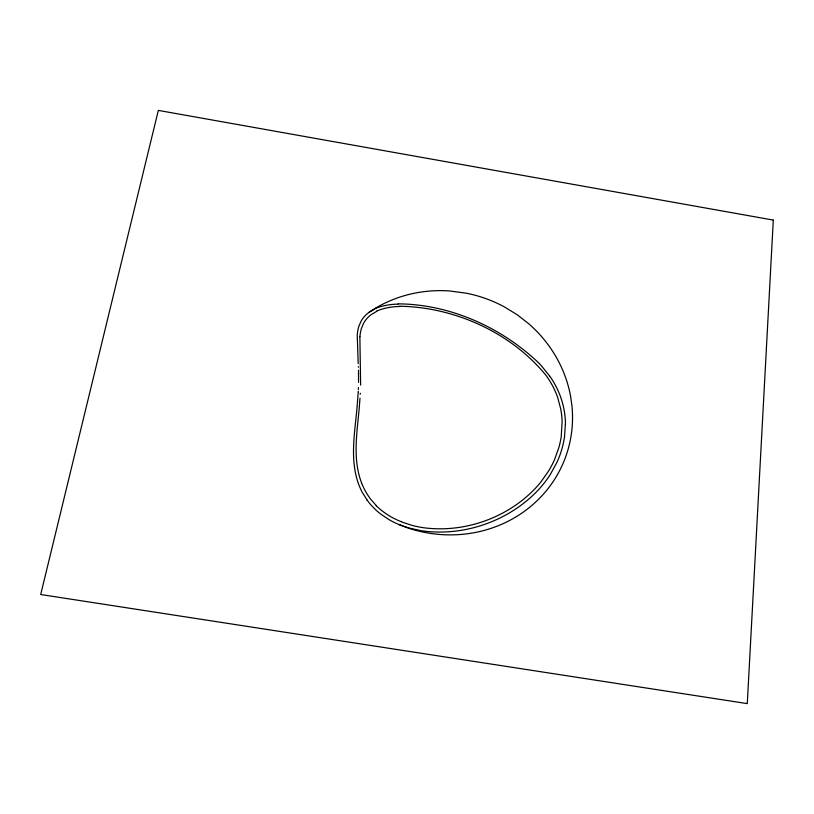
<?xml version="1.0" encoding="UTF-8"?>
<svg xmlns="http://www.w3.org/2000/svg" width="814" height="814" viewBox="0 0 814 814"><rect width="100%" height="100%" fill="white"/><g stroke="black" fill="none" stroke-linecap="round" stroke-linejoin="round"><path stroke-width="1.22" d="M358.536 382.458L358.506 371.815M360.633 385.083L359.869 336.66M358.394 387.596L358.374 388.268M358.343 388.929L358.313 389.591M358.231 391.259L358.201 391.921M358.17 392.592L357.143 406.247M360.287 393.254L360.236 394.241M359.981 398.229L359.707 401.913M359.666 402.411C357.824 428.907 351.77 457 361.508 482.763M357.081 406.939C355.179 429.141 350.915 451.892 355.698 474.033A74.786 71.754 21.9 0 0 362.057 491.992L367.012 499.959M369.159 312.21L374.949 308.872M369.994 311.63L377.024 307.275A127.615 120.635 21.1 0 1 449.623 290.964L466.626 293.254A128.225 121.235 21.1 0 1 504.426 306.919L517.185 314.764L528.52 323.565A128.419 121.418 21.1 0 1 570.624 396.479L571.876 405.23A127.94 120.96 21.2 0 1 410.317 528.764L398.809 524.481A88.919 84.951 21.2 0 0 409.361 528.123L421.042 530.677A106.247 101.038 20.7 0 0 424.074 531.115C465.506 536.161 509.116 520.645 537.901 490.374A120.971 114.306 21.3 0 0 550.305 474.481L556.756 462.698A103.022 97.365 23.7 0 0 564.509 436.915L565.354 424.45M376.78 311.294L371.316 314.54A29.426 27.361 12.5 0 0 363.543 323.341L361.477 328.307A46.367 43.142 14.3 0 0 359.91 336.66M399.664 306.217C454.741 307.112 510.989 332.529 546.021 375.366A87.576 82.672 25.3 0 1 557.651 397.374L560.754 409.106A86.844 81.96 25.3 0 1 562.128 421.998L561.212 436.721A97.802 92.409 24 0 1 558.903 447.446L554.507 459.696A108.435 102.503 22.6 0 1 548.453 471.225L540.893 481.969A120.625 113.96 20.9 0 1 536.08 487.566C507.905 517.775 464.57 533.19 423.646 527.737A97.761 93.091 21 0 1 412.291 525.457L401.597 521.957M398.168 303.856C450.234 304.233 501.75 327.472 539.082 363.298A120.869 114.988 23.8 0 1 541.33 365.7L549.511 375.865M376.373 505.708L370.401 498.86A66.188 63.553 21 0 1 361.528 482.753M358.211 363.736L357.234 335.358A46.551 43.284 14 0 1 358.913 326.078L361.141 321.072A29.945 27.829 12.3 0 1 369.169 312.22M358.343 366.676L358.363 367.277M358.465 370.289L358.496 371.204M366.992 499.969A66.575 63.97 20.7 0 0 380.433 513.858L389.011 519.647A79.741 76.363 21.2 0 0 398.657 524.409M549.562 375.824A87.871 82.906 25.6 0 1 565.465 424.46M374.827 308.618A62.719 58.73 14 0 1 398.188 304.141M376.648 311.029A60.205 56.37 14.2 0 1 399.674 306.502M401.129 521.642A72.212 69.231 21.1 0 1 376.282 505.799M773.3 220.085L747.283 703.611L40.7 594.515L158.333 110.389L773.3 220.085"/></g></svg>
